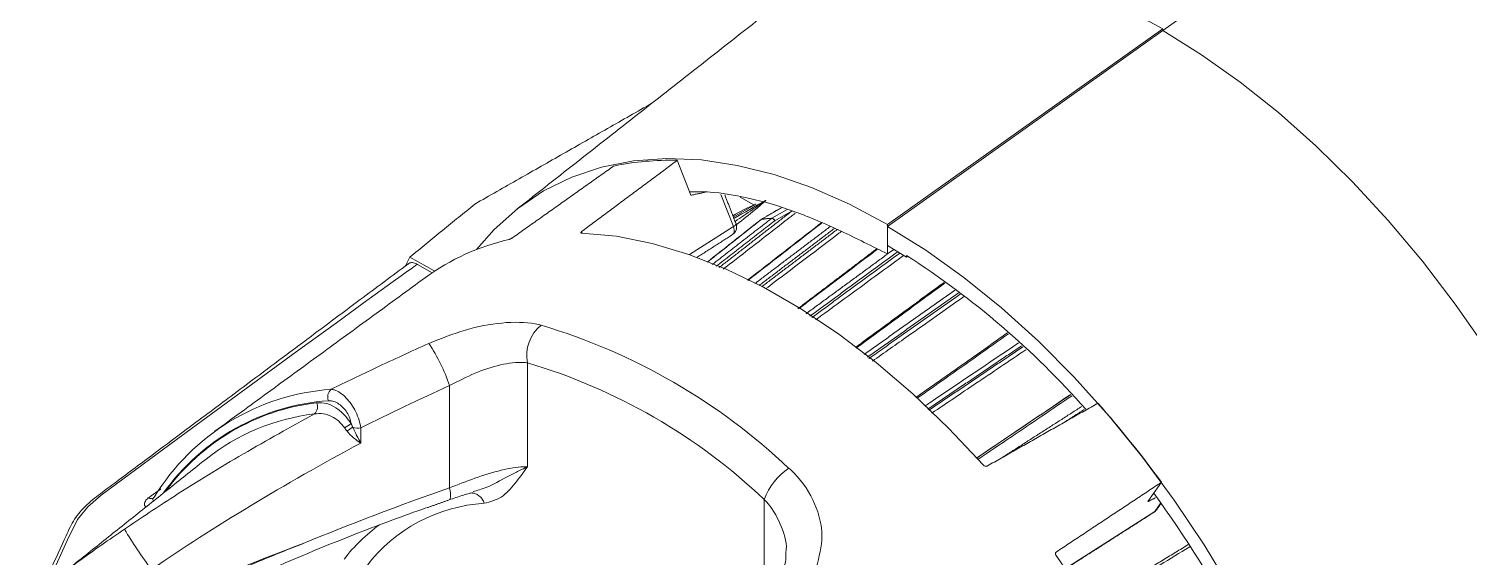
# Model space of a CAD drawing. Extents: x 12.1 to 108.7, y 1 to 80.4.
# Drawn here: x 14.358 to 19.203, y 7.781 to 9.558 of the extents above; entities that cross this region are included whole.
import ezdxf

# ---------------------------------------------------------------- set-up
doc = ezdxf.new("R2010")
doc.units = 0
doc.header["$MEASUREMENT"] = 0
doc.linetypes.add('SLD-Solid', pattern=[0])
doc.layers.get('0').update_dxf_attribs({"linetype": 'CONTINUOUS'})

msp = doc.modelspace()

# ---------------------------------------------------------------- linework, layer by layer
at = {"color": 7, "linetype": 'SLD-Solid', "lineweight": 15}
for p, q in [((18.1724, 9.5582), (17.2467, 8.8998)), ((18.1724, 9.5522), (17.2467, 8.8937)), ((16.5392, 9.116), (16.5848, 8.9985)), ((16.7278, 8.8935), (16.686, 9.0013)), ((16.8035, 8.9687), (16.7293, 8.9258)), ((16.7508, 8.9924), (16.7968, 8.9658)), ((16.8893, 8.9565), (16.8235, 8.9183)), ((16.9087, 8.9508), (16.8574, 8.9214)), ((16.9254, 8.9461), (16.867, 8.9126)), ((16.2173, 8.8764), (16.2193, 8.8714)), ((16.5803, 8.7989), (16.7278, 8.8935)), ((17.2467, 8.8998), (17.2467, 8.8344)), ((17.2467, 8.8937), (17.2467, 8.8293)), ((17.2467, 8.8344), (17.2467, 8.8011)), ((17.3103, 8.7899), (17.2467, 8.8293)), ((15.6396, 8.7905), (15.7236, 8.7437)), ((17.2467, 8.8011), (17.2678, 8.8162)), ((17.3103, 8.7899), (17.3103, 8.7958)), ((17.3147, 8.7931), (17.3103, 8.7899)), ((15.7145, 8.7376), (15.6652, 8.7661)), ((16.0354, 8.4349), (16.0354, 8.0855)), ((15.7732, 8.3584), (15.7732, 8.0145)), ((15.4742, 8.2165), (15.4742, 8.165)), ((18.1223, 7.9683), (18.1679, 8.0332)), ((16.8315, 7.9753), (16.8315, 7.6259)), ((18.1656, 7.9636), (18.1458, 7.9354)), ((18.1458, 7.9354), (17.8447, 7.743)), ((17.8118, 7.7952), (17.8148, 7.7994))]:
    msp.add_line(p, q, dxfattribs=at)
at = {"color": 7, "linetype": 'SLD-Solid', "lineweight": 15, "flags": 128}
for points in [[(16.8446, 9.6146), (16.8855, 9.6447), (16.9778, 9.6999), (17.0769, 9.7427), (17.1822, 9.773), (17.2932, 9.7906), (17.4093, 9.7953), (17.5297, 9.7872), (17.6537, 9.7664), (17.7808, 9.7328), (17.9101, 9.6867), (18.0408, 9.6284), (18.1724, 9.5582)], [(18.1724, 9.5522), (18.3029, 9.4712), (18.4328, 9.3793), (18.5612, 9.277), (18.6874, 9.1649), (18.8106, 9.0438), (18.9303, 8.9141), (19.0457, 8.7767), (19.1562, 8.6324), (19.2612, 8.4819), (19.36, 8.3261), (19.4521, 8.1659), (19.5371, 8.0022), (19.6143, 7.8359), (19.6834, 7.668), (19.744, 7.4993)], [(15.864, 8.816), (15.9232, 8.883), (16.0026, 8.954), (16.0896, 9.0129), (16.1839, 9.0594), (16.2847, 9.0933), (16.3915, 9.1143), (16.5036, 9.1222), (16.6203, 9.1172), (16.7408, 9.099), (16.8645, 9.068), (16.9906, 9.0243), (17.1182, 8.9681), (17.2467, 8.8998)], [(16.8209, 8.9171), (16.8216, 8.9175), (16.8227, 8.9178)], [(16.8235, 8.9183), (16.8224, 8.918), (16.8221, 8.9179)], [(17.569, 8.091), (17.452, 8.2151), (17.3315, 8.3303), (17.2082, 8.4359), (17.083, 8.5313), (16.9565, 8.6159), (16.8297, 8.6891), (16.7032, 8.7505), (16.578, 8.7997), (16.4547, 8.8364), (16.3342, 8.8604), (16.2172, 8.8714)], [(16.7278, 8.8935), (16.7297, 8.8882), (16.7307, 8.883), (16.7309, 8.8782), (16.7302, 8.8739), (16.7287, 8.8702), (16.7265, 8.8674), (16.725, 8.8662)], [(17.2467, 8.8937), (17.3754, 8.8135), (17.5034, 8.722), (17.6298, 8.6199), (17.7538, 8.5077), (17.8747, 8.3862), (17.9916, 8.2561), (18.1039, 8.1182), (18.2109, 7.9734), (18.3118, 7.8226), (18.4062, 7.6667), (18.4933, 7.5067), (18.5726, 7.3436), (18.6437, 7.1784), (18.7061, 7.0121)], [(14.4134, 7.6771), (14.4426, 7.741), (14.4881, 7.8394), (14.5218, 7.9079), (14.5558, 7.951), (14.6014, 7.9902), (14.6523, 8.0277), (14.8538, 8.1757), (14.9546, 8.2497), (15.0554, 8.3236), (15.2574, 8.4714), (15.3923, 8.5698), (15.4824, 8.6354), (15.5427, 8.6791), (15.583, 8.7082), (15.61, 8.7276), (15.6281, 8.7405), (15.6402, 8.7491), (15.6484, 8.7549), (15.6538, 8.7587), (15.6575, 8.7612), (15.66, 8.7629), (15.6616, 8.764), (15.6628, 8.7647), (15.6635, 8.7652), (15.6641, 8.7655), (15.6644, 8.7657), (15.6647, 8.7659), (15.6648, 8.7659), (15.6649, 8.766), (15.665, 8.766), (15.6651, 8.7661), (15.6651, 8.7661), (15.6652, 8.7661), (15.6652, 8.7661), (15.6652, 8.7661), (15.6652, 8.7661), (15.6652, 8.7661), (15.6652, 8.7661)], [(15.7732, 8.0145), (15.7748, 8.0048), (15.7758, 7.9962), (15.7762, 7.9888), (15.7759, 7.9829), (15.775, 7.9784), (15.7735, 7.9755), (15.7718, 7.9742)], [(18.1429, 7.9326), (18.1435, 7.933), (18.1458, 7.9354)], [(18.1513, 7.9406), (18.1494, 7.9383), (18.1458, 7.9354)]]:
    msp.add_lwpolyline(points, dxfattribs=at)
at = {"color": 7, "linetype": 'SLD-Solid', "lineweight": 15}
for centre, radius, start, end in [((29.1502, -5.8399), 18.9058, 120.07313, 125.49682), ((16.5147, 8.1847), 0.9316, 88.4937, 101.7254), ((17.054, 8.3754), 0.644, 112.9825, 120.6033), ((16.8016, 8.969), 0.00119, 298.9422, 323.4527), ((17.0571, 8.3686), 0.6515, 112.9083, 112.9958), ((16.8271, 8.9092), 0.01, 120.1481, 128.3318), ((16.9086, 8.1477), 0.7748, 93.8506, 96.3685), ((16.8271, 8.9122), 0.00711, 120.0448, 128.1714), ((16.9095, 8.1482), 0.7749, 93.8506, 96.3685), ((16.861, 8.9152), 0.00719, 120.0488, 128.0948), ((16.8545, 8.9075), 0.0135, 22.1846, 81.1866), ((16.8553, 8.9095), 0.0121, 14.9684, 79.9195), ((16.7088, 8.8915), 0.03, 302.6619, 0), ((16.7235, 8.9069), 0.0141, 288.1314, 341.0792), ((16.7088, 8.8915), 0.03, 0, 21.2057), ((16.7387, 8.9058), 0.00513, 254.8664, 285.8471), ((16.1443, 8.1006), 0.7684, 102.8956, 126.0435), ((16.6833, 8.2543), 1.1733, 152.8107, 154.2813), ((15.7583, 6.3746), 2.8759, 41.4633, 57.3392), ((16.1616, 8.4607), 0.1288, 128.5895, 191.5816), ((15.4906, 6.5756), 2.0717, 46.5716, 73.4337), ((15.2116, 8.1692), 0.5926, 18.6141, 33.9268), ((15.4713, 6.5384), 1.9787, 46.5716, 73.4337), ((15.4269, 7.5904), 0.7572, 93.9587, 148.6999), ((15.3965, 8.3206), 0.0334, 130.7797, 203.1106), ((15.4157, 7.5668), 0.7423, 93.8567, 144.5468), ((15.4143, 7.5684), 0.7378, 96.8757, 143.9136), ((15.2958, 8.2874), 0.0331, 312.9027, 24.2503), ((15.1557, 5.8307), 3.7316, 36.1736, 41.4155), ((15.4043, 7.5431), 0.7251, 96.808, 128.3912), ((15.2409, 8.5048), 0.3401, 301.8123, 306.247), ((15.6047, 7.972), 0.2924, 122.5852, 127.1697), ((15.464, 8.2645), 0.0491, 250.0066, 281.9808), ((17.0293, 7.9038), 0.2104, 122.9913, 160.1071), ((15.8423, 7.9482), 0.0496, 16.7613, 89.6263), ((15.07, 5.7515), 3.8048, 19.6621, 36.1566), ((14.7682, 7.9932), 0.015, 235.9529, 321.4785), ((15.923, 7.4232), 0.5403, 93.5239, 142.7222), ((18.1267, 7.9579), 0.03, 302.5821, 324.8993), ((15.94, 8.621), 1.4644, 210.601, 217.0077), ((15.8761, 7.4242), 0.5764, 126.0172, 142.5731), ((14.6794, 5.5263), 3.8643, 19.7974, 35.8036)]:
    msp.add_arc(centre, radius, start, end, dxfattribs=at)
for centre, major_axis, ratio, start_param, end_param in [((18.5048, 7.7338), (156.2256, 89.9492), 0.010617, 1.575369, 1.576045), ((18.7096, 7.4184), (5.2028, 1.2478), 0.343406, 2.086005, 2.157042), ((19.169, 7.5149), (5.4469, 1.2998), 0.337357, 2.232971, 2.425973), ((17.0549, 7.0707), (3.5867, 0.8602), 0.343406, 1.852767, 2.004361), ((-76.8997, -48.3686), (138.6663, 82.7997), 0.014151, 5.469219, 5.482276), ((16.764, 7.0096), (3.5048, 0.8364), 0.337357, 1.926156, 2.093234)]:
    msp.add_ellipse(centre, major_axis=major_axis, ratio=ratio, start_param=start_param, end_param=end_param, dxfattribs=at)
for points in [[(16.8446, 9.6146), (16.0008, 8.9526)], [(16.4538, 9.308), (15.8579, 8.9688)], [(16.2173, 8.8764), (16.5392, 9.116)], [(16.3254, 9.0969), (15.9851, 8.8557)], [(15.8579, 8.9688), (15.6396, 8.7905)], [(16.6329, 9.0085), (16.5848, 8.9985)], [(16.7368, 8.9023), (16.6991, 8.9995)], [(16.6568, 8.7657), (16.8566, 8.9208)], [(16.6798, 8.7554), (16.9254, 8.9461)], [(16.8889, 8.9567), (16.8221, 8.9179)], [(16.867, 8.9126), (16.6701, 8.7598)], [(16.7401, 8.9009), (16.7374, 8.8988)], [(16.8, 8.7014), (17.0534, 8.8932)], [(17.0679, 8.887), (16.8142, 8.695)], [(16.8232, 8.691), (17.0771, 8.8832)], [(16.6058, 8.7898), (16.725, 8.8662)], [(17.2107, 8.8187), (16.9451, 8.6174)], [(16.9724, 8.6002), (17.2463, 8.8008)], [(17.2805, 8.8083), (16.9853, 8.5921)], [(16.9923, 8.5877), (17.2876, 8.804)], [(15.6921, 8.7219), (14.9834, 8.2046)], [(17.4366, 8.7055), (17.1386, 8.4868)], [(17.1673, 8.4634), (17.4735, 8.6791)], [(17.4857, 8.6704), (17.1787, 8.4541)], [(17.184, 8.4498), (17.4913, 8.6663)], [(17.6497, 8.5355), (17.343, 8.319)], [(17.6975, 8.4923), (17.382, 8.2796)], [(17.3858, 8.2759), (17.7015, 8.4887)], [(17.863, 8.3287), (17.5458, 8.1144)], [(17.5826, 8.0882), (17.9541, 8.2992)], [(17.6305, 8.1154), (17.8995, 8.2881)], [(17.9084, 8.2782), (17.8414, 8.2352)], [(15.4281, 8.205), (15.4202, 8.2158)], [(15.442, 8.2305), (15.4472, 8.2183)], [(14.954, 8.1114), (14.4651, 7.7214)], [(14.7598, 7.9807), (14.802, 8.0109)], [(18.1679, 8.0332), (17.8148, 7.7994)], [(15.6959, 7.9471), (15.7718, 7.9742)], [(18.1223, 7.9683), (18.1482, 7.9813)], [(18.1513, 7.9406), (18.1665, 7.9623)], [(17.8452, 7.7423), (18.1429, 7.9326)], [(18.2581, 7.8237), (17.9231, 7.6192)]]:
    msp.add_open_spline(points, degree=1, dxfattribs=at)
for points, knots in [([(16.5805, 9.0096), (16.5937, 9.01), (16.6583, 9.0119), (16.7765, 8.9928), (16.9342, 8.947), (17.09, 8.8795), (17.1944, 8.8272), (17.2467, 8.8011)], [0, 0, 0, 0, 0.065193, 0.31736, 0.544234, 0.772112, 1, 1, 1, 1]), ([(16.7337, 8.9103), (16.7532, 8.9237), (16.7846, 8.9451), (16.8164, 8.9669), (16.8269, 8.9746), (16.8272, 8.9749)], [0, 0, 0, 0, 0.614687, 0.989275, 1, 1, 1, 1]), ([(16.8368, 8.9817), (16.8368, 8.9817), (16.8368, 8.9814), (16.8351, 8.9793), (16.8236, 8.9688), (16.7918, 8.9422), (16.7602, 8.917), (16.7401, 8.9009)], [0, 0, 0, 0, 0.005058, 0.026681, 0.108353, 0.432582, 1, 1, 1, 1]), ([(16.8035, 8.9687), (16.8035, 8.9687), (16.8031, 8.9685), (16.8027, 8.9683), (16.8024, 8.9681)], [0, 0, 0, 0, 0.105042, 1, 1, 1, 1]), ([(16.8209, 8.9171), (16.8164, 8.9135), (16.7559, 8.8656), (16.6953, 8.8178), (16.6394, 8.7736)], [0, 0, 0, 0, 0.075421, 1, 1, 1, 1]), ([(16.8227, 8.9178), (16.8183, 8.9143), (16.7966, 8.8972), (16.7357, 8.849), (16.6791, 8.8043), (16.64, 8.7733)], [0, 0, 0, 0, 0.071354, 0.356772, 1, 1, 1, 1]), ([(16.9357, 8.9378), (16.9313, 8.9344), (16.9091, 8.9172), (16.8282, 8.8544), (16.7518, 8.795), (16.693, 8.7495)], [0, 0, 0, 0, 0.054852, 0.274259, 1, 1, 1, 1]), ([(16.2172, 8.8714), (16.2165, 8.8715), (16.2152, 8.8717), (16.2145, 8.8726), (16.2147, 8.8739), (16.2158, 8.8753), (16.2169, 8.8761), (16.2173, 8.8764)], [0, 0, 0, 0, 0.219651, 0.439264, 0.659733, 0.880541, 1, 1, 1, 1]), ([(17.0237, 8.9056), (17.0221, 8.9044), (16.9393, 8.84), (16.8564, 8.7756), (16.7752, 8.7126)], [0, 0, 0, 0, 0.019723, 1, 1, 1, 1]), ([(17.025, 8.9051), (17.0243, 8.9046), (17.0059, 8.8903), (16.9231, 8.8259), (16.8409, 8.762), (16.7765, 8.712)], [0, 0, 0, 0, 0.008285, 0.22233, 1, 1, 1, 1]), ([(17.0916, 8.877), (17.0887, 8.8748), (17.0133, 8.8178), (16.9286, 8.7537), (16.8467, 8.6917), (16.8373, 8.6847)], [0, 0, 0, 0, 0.0336836, 0.889386, 1, 1, 1, 1]), ([(15.9851, 8.8557), (15.9843, 8.8551), (15.9826, 8.854), (15.9795, 8.8523), (15.9765, 8.8509), (15.9742, 8.85), (15.9731, 8.8497), (15.9728, 8.8496)], [0, 0, 0, 0, 0.2197399, 0.4394429, 0.6599668, 0.8807607, 1, 1, 1, 1]), ([(15.6652, 8.7661), (15.6609, 8.7681), (15.6517, 8.7724), (15.6405, 8.7724), (15.6355, 8.7685), (15.6337, 8.767)], [0, 0, 0, 0, 0.364892, 0.759758, 1, 1, 1, 1]), ([(17.2129, 8.8176), (17.2074, 8.8135), (17.1296, 8.7545), (17.041, 8.6874), (16.9578, 8.6244), (16.9471, 8.6162)], [0, 0, 0, 0, 0.061176, 0.878653, 1, 1, 1, 1]), ([(17.3005, 8.796), (17.2295, 8.744), (17.131, 8.6719), (17.0325, 8.5998), (17.0051, 8.5797)], [0, 0, 0, 0, 0.720881, 1, 1, 1, 1]), ([(15.6333, 8.7677), (15.5796, 8.7276), (15.4789, 8.6524), (15.3379, 8.5471), (15.2169, 8.4567), (15.1159, 8.3813), (15.0329, 8.3192), (14.9554, 8.2613), (14.8696, 8.1972), (14.764, 8.1185), (14.6696, 8.0474), (14.5905, 7.9895), (14.538, 7.9464), (14.5007, 7.8951), (14.4682, 7.8179), (14.4301, 7.739), (14.4022, 7.6786), (14.3929, 7.6584)], [0, 0, 0, 0, 0.114212, 0.214182, 0.299916, 0.371415, 0.428683, 0.476333, 0.535961, 0.610325, 0.699432, 0.736651, 0.775775, 0.816842, 0.860171, 0.953101, 1, 1, 1, 1]), ([(17.4394, 8.7035), (17.4367, 8.7014), (17.3599, 8.6451), (17.2605, 8.5722), (17.1638, 8.5013), (17.1412, 8.4846)], [0, 0, 0, 0, 0.0276772, 0.7722044, 1, 1, 1, 1]), ([(17.5035, 8.6577), (17.4408, 8.6135), (17.3381, 8.5412), (17.2354, 8.4688), (17.1953, 8.4406)], [0, 0, 0, 0, 0.609913, 1, 1, 1, 1]), ([(15.7033, 8.5), (15.7443, 8.5164), (15.8268, 8.5495), (15.9525, 8.5733), (16.036, 8.572), (16.0748, 8.5629), (16.0813, 8.5614)], [0, 0, 0, 0, 0.304165, 0.612213, 0.935018, 1, 1, 1, 1]), ([(17.6531, 8.5324), (17.5819, 8.4821), (17.4796, 8.4099), (17.3773, 8.3377), (17.3462, 8.3157)], [0, 0, 0, 0, 0.696303, 1, 1, 1, 1]), ([(15.3747, 8.3459), (15.4248, 8.3703), (15.5338, 8.4232), (15.6439, 8.4731), (15.7033, 8.5)], [0, 0, 0, 0, 0.460735, 1, 1, 1, 1]), ([(17.3721, 8.2896), (17.3776, 8.2934), (17.4826, 8.3641), (17.5875, 8.4348), (17.687, 8.5018)], [0, 0, 0, 0, 0.052591, 1, 1, 1, 1]), ([(16.0354, 8.4349), (16.031, 8.4354), (16.0042, 8.4382), (15.9462, 8.4312), (15.8596, 8.4029), (15.8019, 8.3732), (15.7732, 8.3584)], [0, 0, 0, 0, 0.063317, 0.382239, 0.692331, 1, 1, 1, 1]), ([(17.712, 8.4792), (17.6556, 8.4411), (17.5501, 8.37), (17.4446, 8.299), (17.3956, 8.2659)], [0, 0, 0, 0, 0.535279, 1, 1, 1, 1]), ([(15.3747, 8.3459), (15.3783, 8.3454), (15.3879, 8.3442), (15.4054, 8.3351), (15.4253, 8.3179), (15.4432, 8.2958), (15.4585, 8.2699), (15.4699, 8.242), (15.4728, 8.2249), (15.4742, 8.2165)], [0, 0, 0, 0, 0.099425, 0.265865, 0.416098, 0.557611, 0.700775, 0.851617, 1, 1, 1, 1]), ([(15.326, 8.3009), (15.337, 8.301), (15.3571, 8.301), (15.3893, 8.2857), (15.4185, 8.2629), (15.4342, 8.2413), (15.442, 8.2305)], [0, 0, 0, 0, 0.296309, 0.542641, 0.770962, 1, 1, 1, 1]), ([(15.442, 8.2305), (15.4415, 8.2334), (15.4399, 8.2427), (15.4337, 8.2589), (15.4224, 8.2769), (15.4084, 8.2916), (15.3922, 8.3025), (15.3774, 8.3075), (15.3689, 8.3075), (15.3657, 8.3074)], [0, 0, 0, 0, 0.072611, 0.232465, 0.384312, 0.536497, 0.701328, 0.887553, 1, 1, 1, 1]), ([(17.5457, 8.1145), (17.5473, 8.1156), (17.653, 8.187), (17.7587, 8.2584), (17.8629, 8.3288)], [0, 0, 0, 0, 0.014447, 1, 1, 1, 1]), ([(17.867, 8.3242), (17.7991, 8.2783), (17.6935, 8.2069), (17.5878, 8.1356), (17.5501, 8.1101)], [0, 0, 0, 0, 0.643155, 1, 1, 1, 1]), ([(14.6795, 7.8756), (14.7348, 7.9127), (14.8657, 8.0006), (15.0786, 8.1305), (15.2384, 8.2189), (15.3183, 8.2631)], [0, 0, 0, 0, 0.267535, 0.633327, 1, 1, 1, 1]), ([(15.4202, 8.2158), (15.4138, 8.2239), (15.4009, 8.2404), (15.3756, 8.2564), (15.347, 8.266), (15.3285, 8.2641), (15.3183, 8.2631)], [0, 0, 0, 0, 0.2202895, 0.4452162, 0.6942214, 1, 1, 1, 1]), ([(15.4742, 8.165), (15.4741, 8.165), (15.4666, 8.17), (15.4504, 8.1812), (15.4354, 8.1971), (15.4281, 8.205)], [0, 0, 0, 0, 0.006424, 0.511279, 1, 1, 1, 1]), ([(15.4472, 8.2183), (15.4517, 8.2089), (15.4607, 8.1896), (15.4699, 8.1731), (15.4742, 8.1651), (15.4742, 8.165)], [0, 0, 0, 0, 0.48569, 0.993194, 1, 1, 1, 1]), ([(15.7732, 8.0145), (15.8017, 8.0257), (15.8616, 8.0494), (15.9477, 8.0759), (16.0048, 8.0853), (16.0306, 8.0854), (16.0354, 8.0855)], [0, 0, 0, 0, 0.292814, 0.615698, 0.928629, 1, 1, 1, 1]), ([(15.8522, 8.0018), (15.8667, 8.006), (15.9083, 8.0182), (15.9571, 8.0471), (15.9999, 8.0687), (16.0214, 8.0791), (16.0321, 8.084), (16.0347, 8.0851), (16.0353, 8.0854), (16.0354, 8.0855)], [0, 0, 0, 0, 0.204637, 0.585057, 0.78991, 0.94852, 0.986851, 0.997605, 1, 1, 1, 1]), ([(16.0354, 8.0855), (16.0354, 8.0854), (16.0284, 8.076), (16.0147, 8.0571), (15.987, 8.0208), (15.951, 7.9789), (15.9096, 7.9678), (15.8898, 7.9625)], [0, 0, 0, 0, 0.001834, 0.174122, 0.346362, 0.686143, 1, 1, 1, 1]), ([(17.007, 7.7474), (17.0162, 7.7821), (17.0349, 7.8521), (17.0067, 7.9647), (16.9581, 8.0396), (16.921, 8.0744), (16.9148, 8.0802)], [0, 0, 0, 0, 0.304165, 0.612213, 0.935018, 1, 1, 1, 1]), ([(17.569, 8.091), (17.5698, 8.0903), (17.5715, 8.0888), (17.5747, 8.0874), (17.578, 8.0869), (17.5807, 8.0873), (17.5821, 8.088), (17.5826, 8.0882)], [0, 0, 0, 0, 0.219651, 0.439264, 0.659733, 0.880541, 1, 1, 1, 1]), ([(15.772, 7.9741), (15.7868, 7.9793), (15.8133, 7.9885), (15.8407, 7.9961), (15.8528, 7.9994)], [0, 0, 0, 0, 0.556753, 1, 1, 1, 1]), ([(14.7598, 7.9807), (14.7597, 7.9807), (14.7553, 7.9775), (14.7484, 7.9697), (14.7454, 7.9583), (14.7493, 7.9516), (14.7506, 7.9492)], [0, 0, 0, 0, 0.008655, 0.364589, 0.774521, 1, 1, 1, 1]), ([(14.7782, 7.9712), (14.777, 7.9721), (14.7745, 7.9737), (14.7744, 7.9767), (14.7754, 7.9796), (14.7772, 7.9818), (14.7793, 7.9834), (14.7799, 7.9838)], [0, 0, 0, 0, 0.2872873, 0.56377, 0.6794878, 0.9086776, 1, 1, 1, 1]), ([(15.693, 7.9469), (15.6568, 7.9339), (15.5175, 7.8838), (15.2764, 7.7887), (15.0741, 7.6976), (14.9728, 7.652)], [0, 0, 0, 0, 0.149157, 0.574063, 1, 1, 1, 1]), ([(16.8315, 7.9753), (16.8358, 7.9708), (16.8615, 7.9433), (16.8918, 7.8843), (16.9098, 7.8239), (16.9046, 7.7958), (16.9045, 7.7954)], [0, 0, 0, 0, 0.0909222, 0.5488855, 0.9941703, 1, 1, 1, 1]), ([(14.3576, 7.6262), (14.3827, 7.65), (14.4335, 7.6983), (14.5189, 7.7635), (14.6027, 7.8229), (14.6536, 7.8578), (14.6795, 7.8756)], [0, 0, 0, 0, 0.296269, 0.600821, 0.797169, 1, 1, 1, 1]), ([(15.28, 7.8271), (15.2788, 7.8266), (15.2697, 7.823), (15.2127, 7.8005), (15.1169, 7.7614), (15.0279, 7.7234), (14.9865, 7.7053), (14.9851, 7.7047)], [0, 0, 0, 0, 0.012866, 0.091618, 0.576835, 0.985034, 1, 1, 1, 1]), ([(18.2628, 7.8159), (18.1967, 7.7756), (18.0852, 7.7074), (17.9736, 7.6393), (17.9281, 7.6115)], [0, 0, 0, 0, 0.59251, 1, 1, 1, 1]), ([(16.9039, 7.7957), (16.9042, 7.7932), (16.9059, 7.7759), (16.9015, 7.7546), (16.8931, 7.7387), (16.8911, 7.735)], [0, 0, 0, 0, 0.113444, 0.793086, 1, 1, 1, 1]), ([(17.8148, 7.7994), (17.814, 7.7988), (17.8125, 7.7975), (17.8114, 7.7947), (17.8113, 7.7916), (17.8122, 7.789), (17.8131, 7.7875), (17.8134, 7.787)], [0, 0, 0, 0, 0.21974, 0.439443, 0.659967, 0.880761, 1, 1, 1, 1])]:
    msp.add_open_spline(points, degree=3, knots=knots, dxfattribs=at)

doc.saveas('drawing.dxf')
